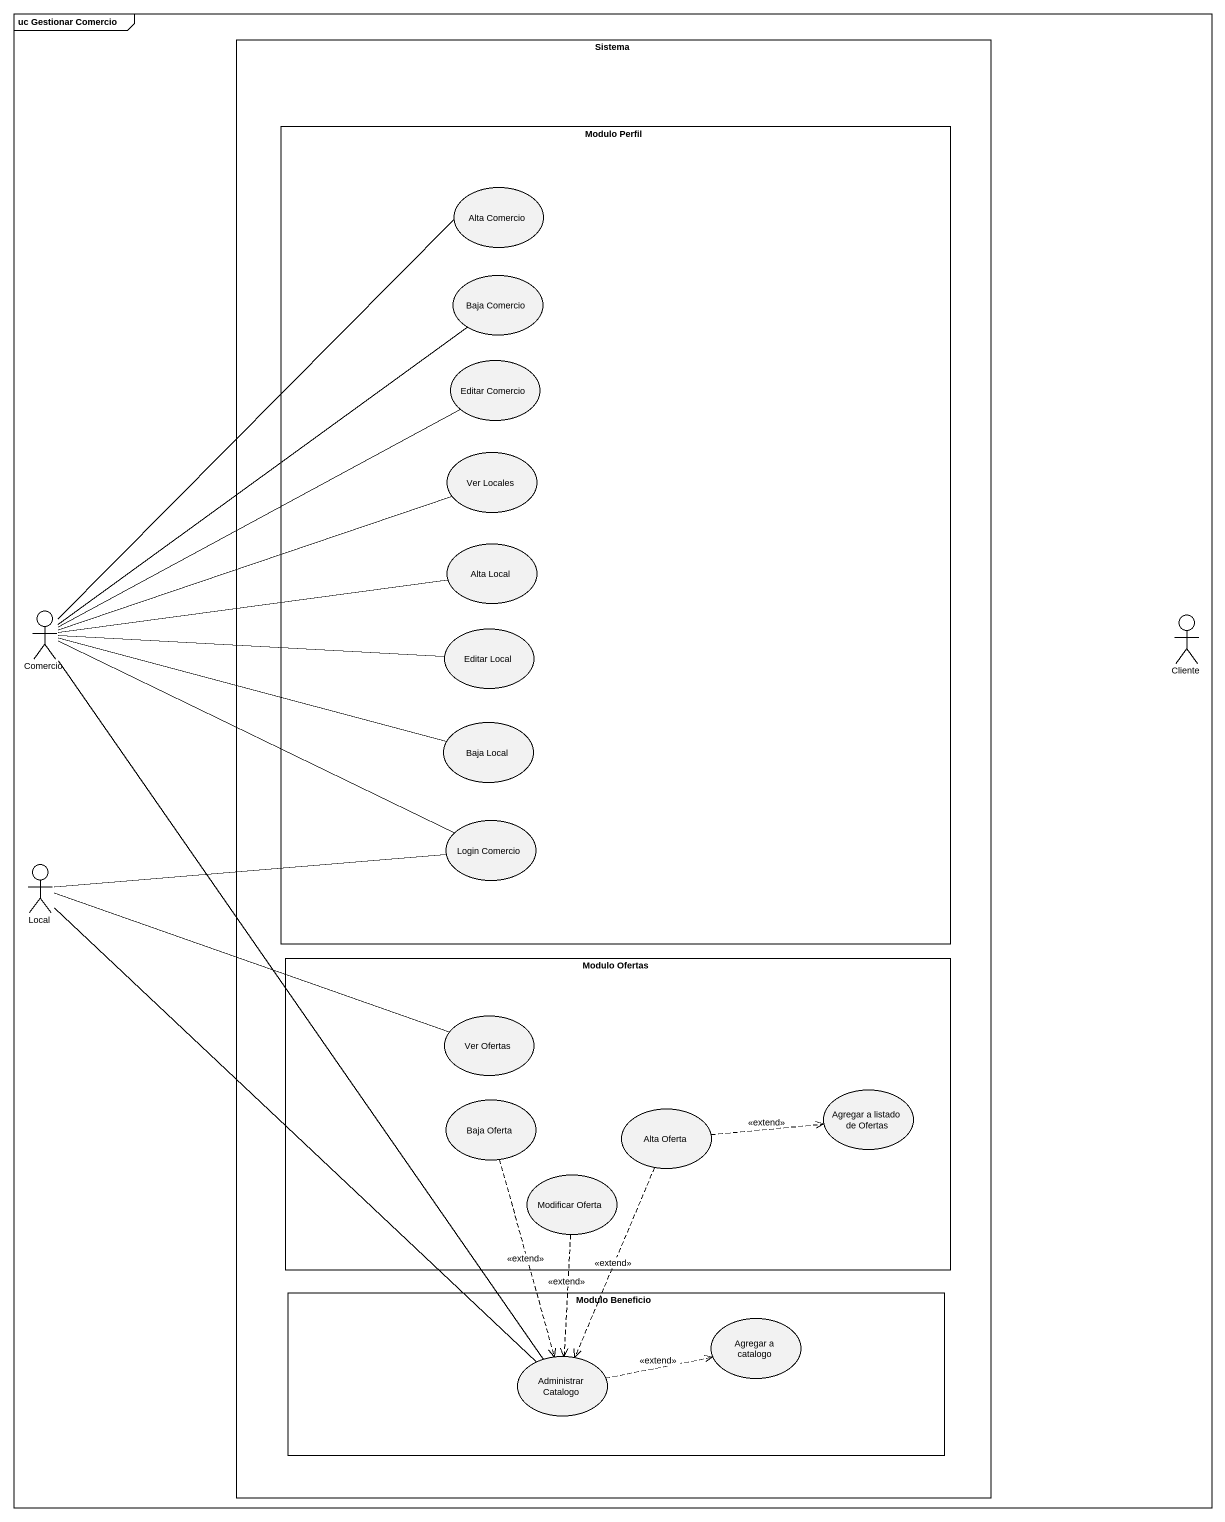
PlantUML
@startuml
mainframe uc Gestionar Comercio
rectangle Sistema {
  rectangle "Modulo Perfil" as Modulo_Perfil {
    usecase "Alta Comercio" as Alta_Comercio
    usecase "Baja Comercio" as Baja_Comercio
    usecase "Editar Comercio" as Editar_Comercio
    usecase "Ver Locales" as Ver_Locales
    usecase "Alta Local" as Alta_Local
    usecase "Editar Local" as Editar_Local
    usecase "Baja Local" as Baja_Local
    usecase "Login Comercio" as Login_Comercio
  }
  rectangle "Modulo Ofertas" as Modulo_Ofertas {
    usecase "Ver Ofertas" as Ver_Ofertas
    usecase "Baja Oferta" as Baja_Oferta
    usecase "Alta Oferta" as Alta_Oferta
    usecase "Agregar a listado de Ofertas" as Agregar_a_listado_de_Ofertas
    usecase "Modificar Oferta" as Modificar_Oferta
  }
  rectangle "Modulo Beneficio" as Modulo_Beneficio {
    usecase "Agregar a catalogo" as Agregar_a_catalogo
    usecase "Administrar Catalogo" as Administrar_Catalogo
  }
}
actor Comercio
actor Cliente
actor Local
Comercio -up- Alta_Comercio
Comercio -up- Baja_Comercio
Comercio -right- Editar_Comercio
Comercio -right- Ver_Locales
Comercio -right- Alta_Local
Comercio -right- Editar_Local
Comercio -right- Baja_Local
Comercio -right- Login_Comercio
Comercio -- Administrar_Catalogo
Local -right- Login_Comercio
Local -right- Ver_Ofertas
Local -- Administrar_Catalogo
Baja_Oferta ..> Administrar_Catalogo : <<extend>>
Alta_Oferta .right.> Agregar_a_listado_de_Ofertas : <<extend>>
Alta_Oferta ..> Administrar_Catalogo : <<extend>>
Modificar_Oferta ..> Administrar_Catalogo : <<extend>>
Administrar_Catalogo .right.> Agregar_a_catalogo : <<extend>>
@enduml
